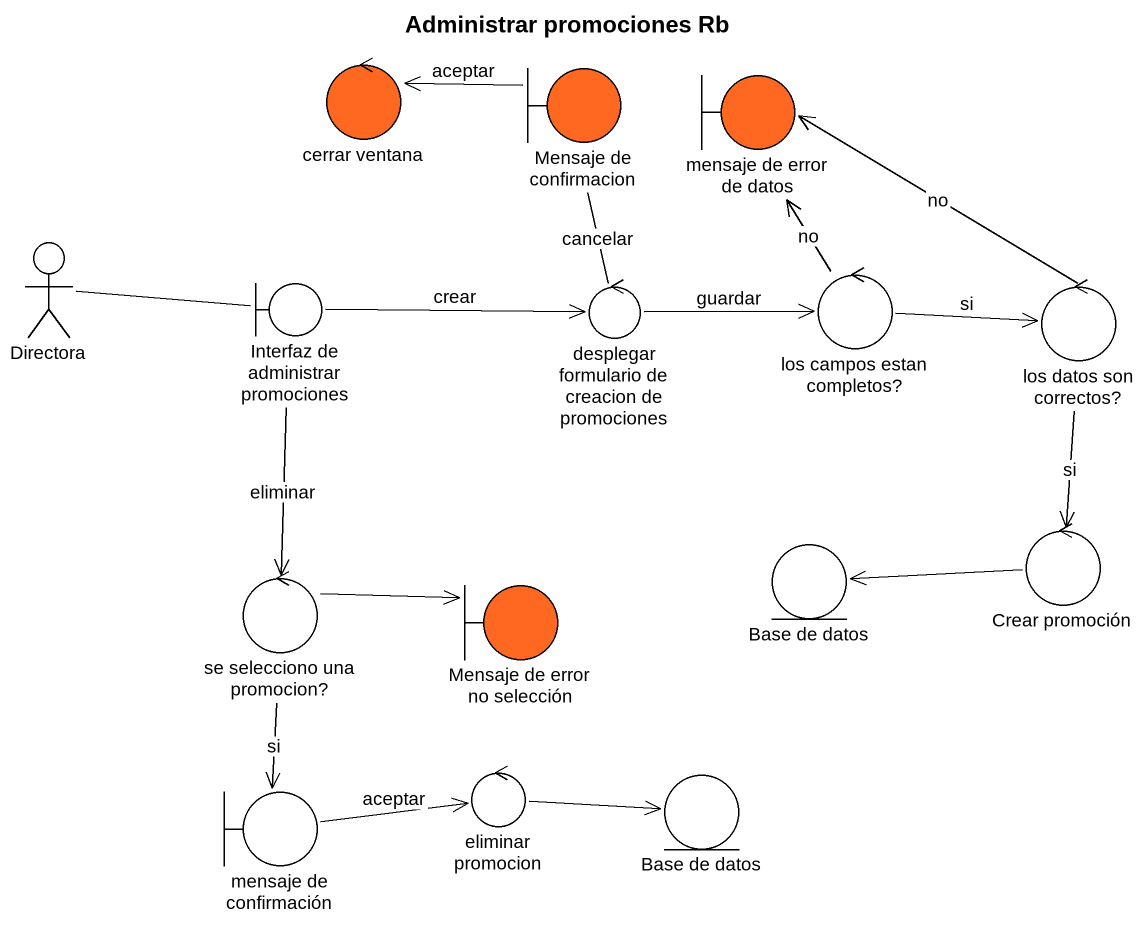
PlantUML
@startuml
title Administrar promociones Rb
control "cerrar ventana" as cerrar_ventana #FF6820
boundary "Mensaje de confirmacion" as Mensaje_de_confirmacion #FF6820
boundary "mensaje de error de datos" as mensaje_de_error_de_datos #FF6820
actor Directora
boundary "Interfaz de administrar promociones" as Interfaz_de_administrar
control "desplegar formulario de creacion de promociones" as desplegar_formulario_de
control "los campos estan completos?" as los_campos_estan_completos
control "los datos son correctos?" as los_datos_son_correctos
entity "Base de datos" as Base_de_datos
control "Crear promoción" as Crear_promoción
control "se selecciono una promocion?" as se_selecciono_una_promocion
boundary "Mensaje de error no selección" as Mensaje_de_error_no #FF6820
control "eliminar promocion" as eliminar_promocion
entity "Base de datos" as Base_de_datos_2
boundary "mensaje de confirmación" as mensaje_de_confirmación
Mensaje_de_confirmacion -left-> cerrar_ventana : aceptar
Directora -right- Interfaz_de_administrar
Interfaz_de_administrar -right-> desplegar_formulario_de : crear
Interfaz_de_administrar --> se_selecciono_una_promocion : eliminar
desplegar_formulario_de -up- Mensaje_de_confirmacion : cancelar
desplegar_formulario_de -right-> los_campos_estan_completos : guardar
los_campos_estan_completos -up-> mensaje_de_error_de_datos : no
los_campos_estan_completos -right-> los_datos_son_correctos : si
los_datos_son_correctos -up-> mensaje_de_error_de_datos : no
los_datos_son_correctos --> Crear_promoción : si
Crear_promoción -left-> Base_de_datos
se_selecciono_una_promocion -right-> Mensaje_de_error_no
se_selecciono_una_promocion --> mensaje_de_confirmación : si
eliminar_promocion -right-> Base_de_datos_2
mensaje_de_confirmación -right-> eliminar_promocion : aceptar
@enduml
